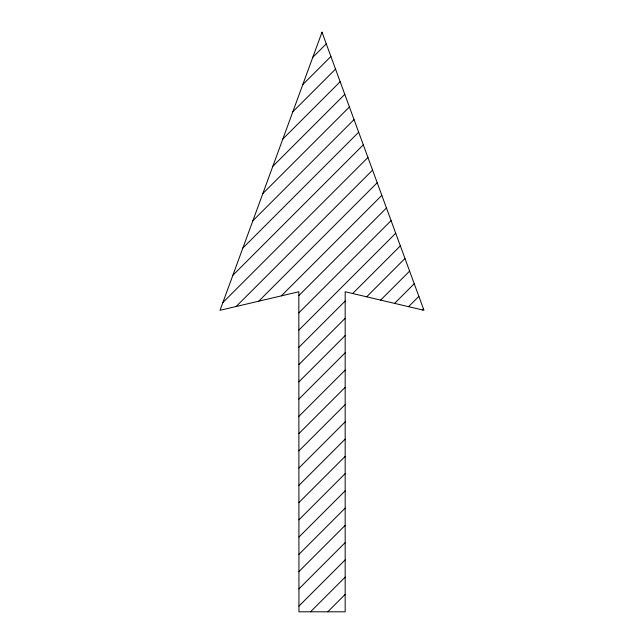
<?xml version="1.0" encoding="UTF-8"?>
<svg xmlns="http://www.w3.org/2000/svg" width="644" height="644" viewBox="0 0 644 644"><rect width="100%" height="100%" fill="white"/><g stroke="black" fill="none" stroke-linecap="round" stroke-linejoin="round"><path stroke-width="0.97" d="M312.791 57.316L326.267 43.84M302.801 84.557L330.895 56.463M292.811 111.806L335.524 69.093M282.821 139.056L340.161 81.716M272.831 166.305L344.79 94.346M262.841 193.546L349.418 106.968M252.851 220.795L354.047 119.599M242.86 248.045L358.676 132.221M232.87 275.286L363.305 144.852M222.88 302.535L367.933 157.474M236.171 306.496L372.562 170.105M258.743 301.183L377.199 182.735M281.307 295.878L381.828 195.357M298.824 295.612L386.456 207.988M298.832 312.863L391.085 220.61M298.84 330.114L395.714 233.241M298.848 347.358L345.176 301.03M352.687 293.519L400.343 245.863M298.856 364.609L345.176 318.289M366.653 296.812L404.971 258.494M298.864 381.86L345.176 335.548M380.628 300.096L409.6 271.116M298.864 399.111L345.176 352.799M394.595 303.38L414.237 283.746M298.872 416.362L345.176 370.059M408.562 306.665L418.866 296.369M298.88 433.613L345.176 387.318M422.536 309.957L423.494 308.999M298.888 450.856L345.176 404.569M298.897 468.108L345.176 421.828M298.905 485.359L345.176 439.087M298.905 502.61L345.176 456.338M298.913 519.861L345.176 473.598M298.921 537.104L345.176 490.857M298.929 554.355L345.176 508.108M298.937 571.606L345.176 525.367M298.945 588.858L345.176 542.626M298.945 606.109L345.176 559.878M310.513 611.8L345.176 577.137M327.764 611.8L345.176 594.388M322 32.2L220.031 310.295L298.824 291.756L298.953 611.8L345.176 611.8L345.176 291.756L423.969 310.295L322 32.2"/></g></svg>
